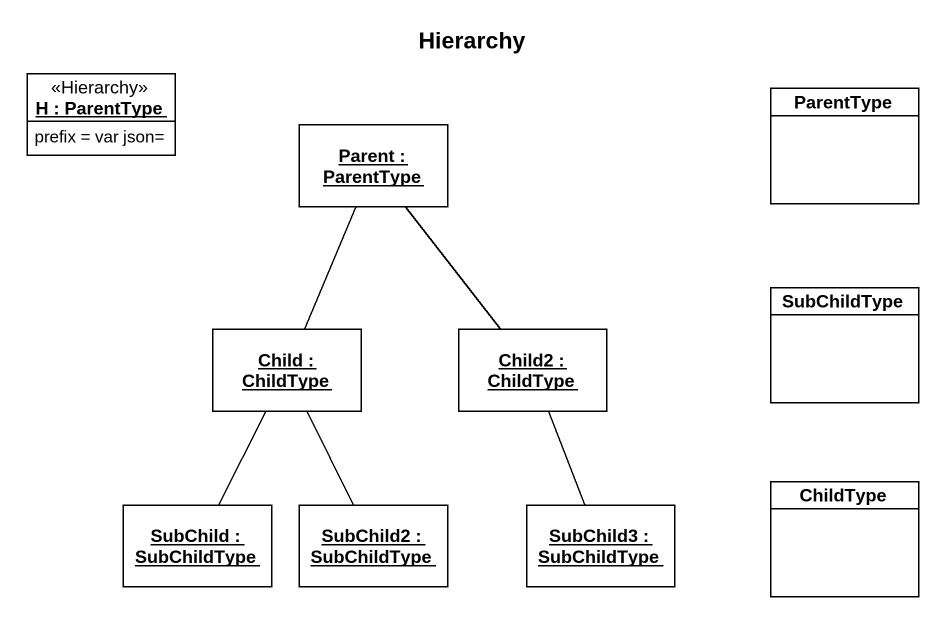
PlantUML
@startuml
title Hierarchy
hide circle
hide empty members
object "H : ParentType" as H <<Hierarchy>> {
  prefix = var json=
}
object "Parent : ParentType" as Parent
class ParentType
class SubChildType
object "Child : ChildType" as Child
object "Child2 : ChildType" as Child2
object "SubChild : SubChildType" as SubChild
object "SubChild2 : SubChildType" as SubChild2
object "SubChild3 : SubChildType" as SubChild3
class ChildType
Child -up- Parent
Child2 -up- Parent
Child2 -- SubChild3
SubChild -up- Child
SubChild2 -up- Child
@enduml
